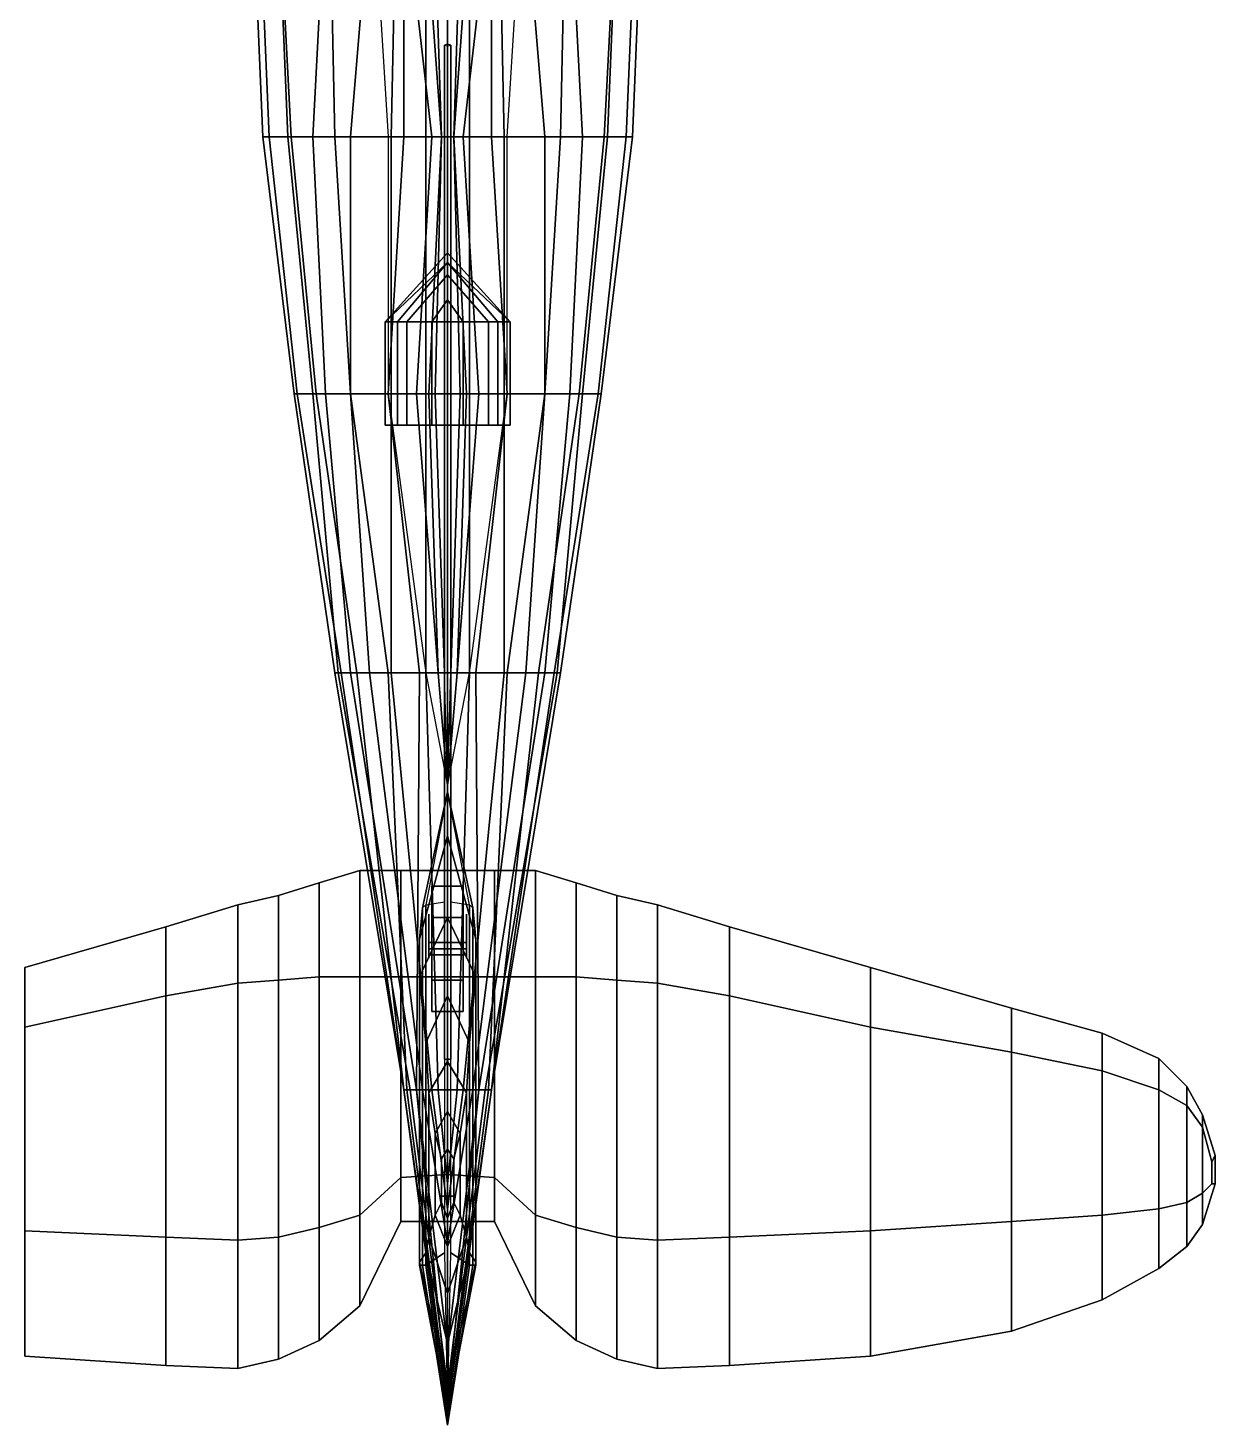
# Model space of a CAD drawing. Header units: millimetres. Extents: x -6.2 to 6.2, y -5.5 to 5.5.
# Drawn here: x -1.34 to 2.45, y -5.51 to -1.052 of the extents above; entities that cross this region are included whole.
import ezdxf

# ---------------------------------------------------------------- set-up
doc = ezdxf.new("R2010")
doc.units = ezdxf.units.MM
for name, color, linetype in [('shassis', 3, 'Continuous'), ('wheels', 2, 'Continuous'), ('wing1', 5, 'Continuous'), ('wing2', 6, 'Continuous')]:
    doc.layers.add(name, color=color, linetype=linetype)

msp = doc.modelspace()

# ---------------------------------------------------------------- linework, layer by layer
for points in [[(-0.63, -0.44, 2.3), (-0.63, -0.44, 2.2), (-0.59, -1.4, 2.22), (-0.59, -1.4, 2.3)], [(-0.63, -0.44, 2.2), (-0.55, -0.44, 1.88), (-0.51, -1.4, 1.9), (-0.59, -1.4, 2.22)], [(-0.61, -0.44, 2.47), (-0.63, -0.44, 2.3), (-0.59, -1.4, 2.3), (-0.57, -1.4, 2.43)], [(-0.55, -0.44, 2.63), (-0.61, -0.44, 2.47), (-0.57, -1.4, 2.43), (-0.5, -1.4, 2.61)], [(-0.38, -0.44, 2.82), (-0.55, -0.44, 2.63), (-0.5, -1.4, 2.61), (-0.36, -1.4, 2.76)], [(-0.55, -0.44, 1.88), (-0.38, -0.44, 1.54), (-0.43, -1.4, 1.74), (-0.51, -1.4, 1.9)], [(-0.38, -0.44, 1.54), (-0.23, -0.44, 1.38), (-0.31, -1.4, 1.58), (-0.43, -1.4, 1.74)], [(-0.14, -0.44, 2.96), (-0.38, -0.44, 2.82), (-0.36, -1.4, 2.76), (-0.14, -1.4, 2.9)], [(-0.23, -0.44, 1.38), (-0.16, -0.44, 1.34), (-0.18, -1.4, 1.47), (-0.31, -1.4, 1.58)], [(-0.16, -0.44, 3), (-0.25, -0.44, 2.89), (-0.19, -1.4, 2.81), (-0.05, -1.4, 3.02)], [(-0.16, -0.44, 1.34), (-0.07, -0.44, 1.31), (-0.07, -1.4, 1.43), (-0.18, -1.4, 1.47)], [(-0.09, -0.44, 3.12), (-0.16, -0.44, 3), (-0.05, -1.4, 3.02), (-0.02, -1.4, 3.09)], [(-0.14, -1.4, 2.9), (0, -1.4, 2.92), (0, -0.44, 2.99), (-0.14, -0.44, 2.96)], [(-0.05, -0.44, 3.21), (-0.09, -0.44, 3.12), (-0.02, -1.4, 3.09), (-0.02, -1.4, 3.1)], [(-0.07, -0.44, 1.31), (0, -0.44, 1.3), (0, -1.4, 1.42), (-0.07, -1.4, 1.43)], [(0, -0.44, 3.24), (-0.05, -0.44, 3.21), (-0.02, -1.4, 3.1), (0, -1.4, 3.12)], [(0.14, -0.44, 2.96), (0, -0.44, 2.99), (0, -1.4, 2.92), (0.14, -1.4, 2.9)], [(0, -1.4, 3.12), (0.02, -1.4, 3.1), (0.05, -0.44, 3.21), (0, -0.44, 3.24)], [(0.07, -1.4, 1.43), (0, -1.4, 1.42), (0, -0.44, 1.3), (0.07, -0.44, 1.31)], [(0.02, -1.4, 3.1), (0.02, -1.4, 3.09), (0.09, -0.44, 3.12), (0.05, -0.44, 3.21)], [(0.02, -1.4, 3.09), (0.05, -1.4, 3.02), (0.16, -0.44, 3), (0.09, -0.44, 3.12)], [(0.05, -1.4, 3.02), (0.19, -1.4, 2.81), (0.25, -0.44, 2.89), (0.16, -0.44, 3)], [(0.18, -1.4, 1.47), (0.07, -1.4, 1.43), (0.07, -0.44, 1.31), (0.16, -0.44, 1.34)], [(0.14, -1.4, 2.9), (0.36, -1.4, 2.76), (0.38, -0.44, 2.82), (0.14, -0.44, 2.96)], [(0.31, -1.4, 1.58), (0.18, -1.4, 1.47), (0.16, -0.44, 1.34), (0.23, -0.44, 1.38)], [(0.43, -1.4, 1.74), (0.31, -1.4, 1.58), (0.23, -0.44, 1.38), (0.38, -0.44, 1.54)], [(0.36, -1.4, 2.76), (0.5, -1.4, 2.61), (0.55, -0.44, 2.63), (0.38, -0.44, 2.82)], [(0.51, -1.4, 1.9), (0.43, -1.4, 1.74), (0.38, -0.44, 1.54), (0.55, -0.44, 1.88)], [(0.5, -1.4, 2.61), (0.57, -1.4, 2.43), (0.61, -0.44, 2.47), (0.55, -0.44, 2.63)], [(0.59, -1.4, 2.22), (0.51, -1.4, 1.9), (0.55, -0.44, 1.88), (0.63, -0.44, 2.2)], [(0.57, -1.4, 2.43), (0.59, -1.4, 2.3), (0.63, -0.44, 2.3), (0.61, -0.44, 2.47)], [(0.59, -1.4, 2.3), (0.59, -1.4, 2.22), (0.63, -0.44, 2.2), (0.63, -0.44, 2.3)], [(0, -1.1041, 3.133), (-0.01, -1.1067, 3.1233), (-0.01, -4.3426, 3.9903), (0, -4.34, 4)], [(-0.01, -1.1067, 3.1233), (0, -1.1093, 3.1136), (0, -4.3452, 3.9807), (-0.01, -4.3426, 3.9903)], [(0.01, -1.1067, 3.1233), (0, -1.1041, 3.133), (0, -4.34, 4), (0.01, -4.3426, 3.9903)], [(0, -1.1093, 3.1136), (0.01, -1.1067, 3.1233), (0.01, -4.3426, 3.9903), (0, -4.3452, 3.9807)], [(-0.59, -1.4, 2.22), (-0.51, -1.4, 1.9), (-0.43, -2.22, 1.96), (-0.49, -2.22, 2.21)], [(-0.59, -1.4, 2.3), (-0.59, -1.4, 2.22), (-0.49, -2.22, 2.21), (-0.49, -2.22, 2.3)], [(-0.57, -1.4, 2.43), (-0.59, -1.4, 2.3), (-0.49, -2.22, 2.3), (-0.48, -2.22, 2.45)], [(-0.5, -1.4, 2.61), (-0.57, -1.4, 2.43), (-0.48, -2.22, 2.45), (-0.42, -2.22, 2.6)], [(-0.51, -1.4, 1.9), (-0.43, -1.4, 1.74), (-0.39, -2.22, 1.85), (-0.43, -2.22, 1.96)], [(-0.36, -1.4, 2.76), (-0.5, -1.4, 2.61), (-0.42, -2.22, 2.6), (-0.31, -2.22, 2.71)], [(-0.43, -1.4, 1.74), (-0.31, -1.4, 1.58), (-0.31, -2.22, 1.72), (-0.39, -2.22, 1.85)], [(-0.14, -1.4, 2.9), (-0.36, -1.4, 2.76), (-0.31, -2.22, 2.71), (-0.19, -2.22, 2.78)], [(-0.31, -1.4, 1.58), (-0.18, -1.4, 1.47), (-0.18, -2.22, 1.62), (-0.31, -2.22, 1.72)], [(-0.19, -2.22, 2.78), (0, -2.22, 2.81), (0, -1.4, 2.92), (-0.14, -1.4, 2.9)], [(-0.05, -1.4, 3.02), (-0.19, -1.4, 2.81), (-0.19, -2.22, 2.75), (-0.1, -2.22, 2.82)], [(-0.18, -1.4, 1.47), (-0.07, -1.4, 1.43), (-0.07, -2.22, 1.59), (-0.18, -2.22, 1.62)], [(-0.02, -1.4, 3.09), (-0.05, -1.4, 3.02), (-0.1, -2.22, 2.82), (-0.06, -2.22, 2.86)], [(-0.07, -1.4, 1.43), (0, -1.4, 1.42), (0, -2.22, 1.58), (-0.07, -2.22, 1.59)], [(-0.02, -1.4, 3.1), (-0.02, -1.4, 3.09), (-0.06, -2.22, 2.86), (-0.04, -2.22, 2.95)], [(0, -1.4, 3.12), (-0.02, -1.4, 3.1), (-0.04, -2.22, 2.95), (0, -2.22, 2.97)], [(0.14, -1.4, 2.9), (0, -1.4, 2.92), (0, -2.22, 2.81), (0.19, -2.22, 2.78)], [(0.07, -2.22, 1.59), (0, -2.22, 1.58), (0, -1.4, 1.42), (0.07, -1.4, 1.43)], [(0, -2.22, 2.97), (0.04, -2.22, 2.95), (0.02, -1.4, 3.1), (0, -1.4, 3.12)], [(0.06, -2.22, 2.86), (0.1, -2.22, 2.82), (0.05, -1.4, 3.02), (0.02, -1.4, 3.09)], [(0.04, -2.22, 2.95), (0.06, -2.22, 2.86), (0.02, -1.4, 3.09), (0.02, -1.4, 3.1)], [(0.1, -2.22, 2.82), (0.19, -2.22, 2.75), (0.19, -1.4, 2.81), (0.05, -1.4, 3.02)], [(0.18, -2.22, 1.62), (0.07, -2.22, 1.59), (0.07, -1.4, 1.43), (0.18, -1.4, 1.47)], [(0.19, -2.22, 2.78), (0.31, -2.22, 2.71), (0.36, -1.4, 2.76), (0.14, -1.4, 2.9)], [(0.31, -2.22, 1.72), (0.18, -2.22, 1.62), (0.18, -1.4, 1.47), (0.31, -1.4, 1.58)], [(0.31, -2.22, 2.71), (0.42, -2.22, 2.6), (0.5, -1.4, 2.61), (0.36, -1.4, 2.76)], [(0.39, -2.22, 1.85), (0.31, -2.22, 1.72), (0.31, -1.4, 1.58), (0.43, -1.4, 1.74)], [(0.43, -2.22, 1.96), (0.39, -2.22, 1.85), (0.43, -1.4, 1.74), (0.51, -1.4, 1.9)], [(0.42, -2.22, 2.6), (0.48, -2.22, 2.45), (0.57, -1.4, 2.43), (0.5, -1.4, 2.61)], [(0.49, -2.22, 2.21), (0.43, -2.22, 1.96), (0.51, -1.4, 1.9), (0.59, -1.4, 2.22)], [(0.48, -2.22, 2.45), (0.49, -2.22, 2.3), (0.59, -1.4, 2.3), (0.57, -1.4, 2.43)], [(0.49, -2.22, 2.3), (0.49, -2.22, 2.21), (0.59, -1.4, 2.22), (0.59, -1.4, 2.3)], [(0, -1.8, 1.64), (0, -1.77, 1.55), (-0.2, -1.99, 1.55), (-0.2, -1.99, 1.64)], [(0, -1.77, 1.55), (0, -1.8, 1.49), (-0.16, -1.99, 1.48), (-0.2, -1.99, 1.55)], [(0.2, -1.99, 1.64), (0.2, -1.99, 1.55), (0, -1.77, 1.55), (0, -1.8, 1.64)], [(0.2, -1.99, 1.55), (0.16, -1.99, 1.48), (0, -1.8, 1.49), (0, -1.77, 1.55)], [(0, -1.8, 1.49), (0, -1.84, 1.45), (-0.13, -1.99, 1.45), (-0.16, -1.99, 1.48)], [(0.16, -1.99, 1.48), (0.13, -1.99, 1.45), (0, -1.84, 1.45), (0, -1.8, 1.49)], [(0, -1.84, 1.45), (0, -1.92, 1.41), (-0.05, -1.99, 1.41), (-0.13, -1.99, 1.45)], [(0.13, -1.99, 1.45), (0.05, -1.99, 1.41), (0, -1.92, 1.41), (0, -1.84, 1.45)], [(0.05, -1.99, 1.41), (-0.05, -1.99, 1.41), (0, -1.92, 1.41)], [(-0.2, -1.99, 1.64), (-0.2, -1.99, 1.55), (-0.2, -2.22, 1.55), (-0.2, -2.22, 1.64)], [(-0.2, -1.99, 1.55), (-0.16, -1.99, 1.48), (-0.16, -2.22, 1.48), (-0.2, -2.22, 1.55)], [(-0.16, -1.99, 1.48), (-0.13, -1.99, 1.45), (-0.13, -2.22, 1.45), (-0.16, -2.22, 1.48)], [(-0.13, -1.99, 1.45), (-0.05, -1.99, 1.41), (-0.05, -2.22, 1.41), (-0.13, -2.22, 1.45)], [(0.05, -2.22, 1.41), (-0.05, -2.22, 1.41), (-0.05, -1.99, 1.41), (0.05, -1.99, 1.41)], [(0.13, -2.22, 1.45), (0.05, -2.22, 1.41), (0.05, -1.99, 1.41), (0.13, -1.99, 1.45)], [(0.16, -2.22, 1.48), (0.13, -2.22, 1.45), (0.13, -1.99, 1.45), (0.16, -1.99, 1.48)], [(0.2, -2.22, 1.55), (0.16, -2.22, 1.48), (0.16, -1.99, 1.48), (0.2, -1.99, 1.55)], [(0.2, -2.22, 1.64), (0.2, -2.22, 1.55), (0.2, -1.99, 1.55), (0.2, -1.99, 1.64)], [(-0.49, -2.22, 2.3), (-0.49, -2.22, 2.21), (-0.36, -3.11, 2.35), (-0.36, -3.11, 2.45)], [(-0.49, -2.22, 2.21), (-0.43, -2.22, 1.96), (-0.35, -3.11, 2.18), (-0.36, -3.11, 2.35)], [(-0.48, -2.22, 2.45), (-0.49, -2.22, 2.3), (-0.36, -3.11, 2.45), (-0.34, -3.11, 2.53)], [(-0.42, -2.22, 2.6), (-0.48, -2.22, 2.45), (-0.34, -3.11, 2.53), (-0.29, -3.11, 2.6)], [(-0.43, -2.22, 1.96), (-0.39, -2.22, 1.85), (-0.31, -3.11, 2.04), (-0.35, -3.11, 2.18)], [(-0.31, -2.22, 2.71), (-0.42, -2.22, 2.6), (-0.29, -3.11, 2.6), (-0.19, -3.11, 2.71)], [(-0.39, -2.22, 1.85), (-0.31, -2.22, 1.72), (-0.25, -3.11, 1.9), (-0.31, -3.11, 2.04)], [(-0.31, -2.22, 1.72), (-0.18, -2.22, 1.62), (-0.18, -3.11, 1.81), (-0.25, -3.11, 1.9)], [(-0.19, -2.22, 2.78), (-0.31, -2.22, 2.71), (-0.19, -3.11, 2.71), (-0.09, -3.11, 2.74)], [(-0.2, -2.22, 1.55), (-0.16, -2.22, 1.48), (-0.16, -2.32, 1.51), (-0.2, -2.32, 1.57)], [(-0.2, -2.22, 1.64), (-0.2, -2.22, 1.55), (-0.2, -2.32, 1.57), (-0.2, -2.32, 1.67)], [(-0.09, -3.11, 2.74), (0, -3.11, 2.75), (0, -2.22, 2.81), (-0.19, -2.22, 2.78)], [(-0.1, -2.22, 2.82), (-0.19, -2.22, 2.75), (-0.07, -3.11, 2.74), (-0.03, -3.11, 2.77)], [(-0.18, -2.22, 1.62), (-0.07, -2.22, 1.59), (-0.07, -3.11, 1.73), (-0.18, -3.11, 1.81)], [(-0.16, -2.22, 1.48), (-0.13, -2.22, 1.45), (-0.13, -2.32, 1.48), (-0.16, -2.32, 1.51)], [(-0.13, -2.22, 1.45), (-0.05, -2.22, 1.41), (-0.05, -2.32, 1.44), (-0.13, -2.32, 1.48)], [(-0.06, -2.22, 2.86), (-0.1, -2.22, 2.82), (-0.03, -3.11, 2.77), (-0.03, -3.11, 2.78)], [(-0.07, -2.22, 1.59), (0, -2.22, 1.58), (0, -3.11, 1.72), (-0.07, -3.11, 1.73)], [(-0.04, -2.22, 2.95), (-0.06, -2.22, 2.86), (-0.03, -3.11, 2.78), (-0.01, -3.11, 2.79)], [(-0.05, -2.22, 1.41), (0.05, -2.22, 1.41), (0.05, -2.32, 1.44), (-0.05, -2.32, 1.44)], [(0, -2.22, 2.97), (-0.04, -2.22, 2.95), (-0.01, -3.11, 2.79), (0, -3.11, 2.8)], [(0, -3.11, 2.8), (0.01, -3.11, 2.79), (0.04, -2.22, 2.95), (0, -2.22, 2.97)], [(0.07, -3.11, 1.73), (0, -3.11, 1.72), (0, -2.22, 1.58), (0.07, -2.22, 1.59)], [(0.19, -2.22, 2.78), (0, -2.22, 2.81), (0, -3.11, 2.75), (0.09, -3.11, 2.74)], [(0.01, -3.11, 2.79), (0.03, -3.11, 2.78), (0.06, -2.22, 2.86), (0.04, -2.22, 2.95)], [(0.03, -3.11, 2.78), (0.03, -3.11, 2.77), (0.1, -2.22, 2.82), (0.06, -2.22, 2.86)], [(0.03, -3.11, 2.77), (0.07, -3.11, 2.74), (0.19, -2.22, 2.75), (0.1, -2.22, 2.82)], [(0.13, -2.32, 1.48), (0.05, -2.32, 1.44), (0.05, -2.22, 1.41), (0.13, -2.22, 1.45)], [(0.18, -3.11, 1.81), (0.07, -3.11, 1.73), (0.07, -2.22, 1.59), (0.18, -2.22, 1.62)], [(0.09, -3.11, 2.74), (0.19, -3.11, 2.71), (0.31, -2.22, 2.71), (0.19, -2.22, 2.78)], [(0.16, -2.32, 1.51), (0.13, -2.32, 1.48), (0.13, -2.22, 1.45), (0.16, -2.22, 1.48)], [(0.2, -2.32, 1.57), (0.16, -2.32, 1.51), (0.16, -2.22, 1.48), (0.2, -2.22, 1.55)], [(0.25, -3.11, 1.9), (0.18, -3.11, 1.81), (0.18, -2.22, 1.62), (0.31, -2.22, 1.72)], [(0.19, -3.11, 2.71), (0.29, -3.11, 2.6), (0.42, -2.22, 2.6), (0.31, -2.22, 2.71)], [(0.2, -2.32, 1.67), (0.2, -2.32, 1.57), (0.2, -2.22, 1.55), (0.2, -2.22, 1.64)], [(0.31, -3.11, 2.04), (0.25, -3.11, 1.9), (0.31, -2.22, 1.72), (0.39, -2.22, 1.85)], [(0.29, -3.11, 2.6), (0.34, -3.11, 2.53), (0.48, -2.22, 2.45), (0.42, -2.22, 2.6)], [(0.35, -3.11, 2.18), (0.31, -3.11, 2.04), (0.39, -2.22, 1.85), (0.43, -2.22, 1.96)], [(0.34, -3.11, 2.53), (0.36, -3.11, 2.45), (0.49, -2.22, 2.3), (0.48, -2.22, 2.45)], [(0.36, -3.11, 2.35), (0.35, -3.11, 2.18), (0.43, -2.22, 1.96), (0.49, -2.22, 2.21)], [(0.36, -3.11, 2.45), (0.36, -3.11, 2.35), (0.49, -2.22, 2.21), (0.49, -2.22, 2.3)], [(-0.2, -2.32, 1.67), (-0.2, -2.32, 1.57), (0.2, -2.32, 1.57), (0.2, -2.32, 1.67)], [(-0.2, -2.32, 1.57), (-0.16, -2.32, 1.51), (0.16, -2.32, 1.51), (0.2, -2.32, 1.57)], [(-0.16, -2.32, 1.51), (-0.13, -2.32, 1.48), (0.13, -2.32, 1.48), (0.16, -2.32, 1.51)], [(-0.13, -2.32, 1.48), (-0.05, -2.32, 1.44), (0.05, -2.32, 1.44), (0.13, -2.32, 1.48)], [(-0.36, -3.11, 2.35), (-0.35, -3.11, 2.18), (-0.12, -4.44, 2.29), (-0.14, -4.44, 2.42)], [(-0.36, -3.11, 2.45), (-0.36, -3.11, 2.35), (-0.14, -4.44, 2.42), (-0.14, -4.44, 2.54)], [(-0.34, -3.11, 2.53), (-0.36, -3.11, 2.45), (-0.14, -4.44, 2.54), (-0.14, -4.44, 2.6)], [(-0.35, -3.11, 2.18), (-0.31, -3.11, 2.04), (-0.1, -4.44, 2.12), (-0.12, -4.44, 2.29)], [(-0.29, -3.11, 2.6), (-0.34, -3.11, 2.53), (-0.14, -4.44, 2.6), (-0.14, -4.44, 2.64)], [(-0.31, -3.11, 2.04), (-0.25, -3.11, 1.9), (-0.08, -4.44, 2.08), (-0.1, -4.44, 2.12)], [(-0.19, -3.11, 2.71), (-0.29, -3.11, 2.6), (-0.14, -4.44, 2.64), (-0.13, -4.44, 2.67)], [(-0.25, -3.11, 1.9), (-0.18, -3.11, 1.81), (-0.05, -4.44, 2.04), (-0.08, -4.44, 2.08)], [(-0.09, -3.11, 2.74), (-0.19, -3.11, 2.71), (-0.13, -4.44, 2.67), (-0.1, -4.44, 2.72)], [(-0.18, -3.11, 1.81), (-0.07, -3.11, 1.73), (-0.03, -4.44, 2.03), (-0.05, -4.44, 2.04)], [(-0.1, -4.44, 2.72), (0, -4.44, 2.74), (0, -3.11, 2.75), (-0.09, -3.11, 2.74)], [(-0.07, -3.11, 1.73), (0, -3.11, 1.72), (0, -4.44, 2.02), (-0.03, -4.44, 2.03)], [(-0.03, -3.11, 2.77), (-0.07, -3.11, 2.74), (0, -3.47, 2.74)], [(-0.03, -3.11, 2.78), (-0.03, -3.11, 2.77), (0, -3.47, 2.74)], [(-0.01, -3.11, 2.79), (-0.03, -3.11, 2.78), (0, -3.47, 2.74)], [(0, -3.47, 2.74), (0, -3.47, 2.74), (0.07, -3.11, 2.74), (0.03, -3.11, 2.77)], [(0, -3.47, 2.74), (0, -3.47, 2.74), (0.03, -3.11, 2.77), (0.03, -3.11, 2.78)], [(0, -3.47, 2.74), (0, -3.47, 2.74), (0.03, -3.11, 2.78), (0.01, -3.11, 2.79)], [(0, -3.47, 2.74), (0, -3.47, 2.74), (0.01, -3.11, 2.79), (0, -3.11, 2.8)], [(0.09, -3.11, 2.74), (0, -3.11, 2.75), (0, -4.44, 2.74), (0.1, -4.44, 2.72)], [(0.03, -4.44, 2.03), (0, -4.44, 2.02), (0, -3.11, 1.72), (0.07, -3.11, 1.73)], [(0.05, -4.44, 2.04), (0.03, -4.44, 2.03), (0.07, -3.11, 1.73), (0.18, -3.11, 1.81)], [(0.08, -4.44, 2.08), (0.05, -4.44, 2.04), (0.18, -3.11, 1.81), (0.25, -3.11, 1.9)], [(0.1, -4.44, 2.12), (0.08, -4.44, 2.08), (0.25, -3.11, 1.9), (0.31, -3.11, 2.04)], [(0.1, -4.44, 2.72), (0.13, -4.44, 2.67), (0.19, -3.11, 2.71), (0.09, -3.11, 2.74)], [(0.12, -4.44, 2.29), (0.1, -4.44, 2.12), (0.31, -3.11, 2.04), (0.35, -3.11, 2.18)], [(0.14, -4.44, 2.42), (0.12, -4.44, 2.29), (0.35, -3.11, 2.18), (0.36, -3.11, 2.35)], [(0.13, -4.44, 2.67), (0.14, -4.44, 2.64), (0.29, -3.11, 2.6), (0.19, -3.11, 2.71)], [(0.14, -4.44, 2.54), (0.14, -4.44, 2.42), (0.36, -3.11, 2.35), (0.36, -3.11, 2.45)], [(0.14, -4.44, 2.6), (0.14, -4.44, 2.54), (0.36, -3.11, 2.45), (0.34, -3.11, 2.53)], [(0.14, -4.44, 2.64), (0.14, -4.44, 2.6), (0.34, -3.11, 2.53), (0.29, -3.11, 2.6)], [(0, -3.63, 2.92), (0, -3.49, 2.71), (-0.08, -3.86, 2.71), (-0.09, -3.96, 2.92)], [(0, -3.49, 2.71), (0, -3.49, 2.63), (-0.07, -3.85, 2.63), (-0.08, -3.86, 2.71)], [(0.08, -3.86, 2.71), (0.07, -3.85, 2.63), (0, -3.49, 2.63), (0, -3.49, 2.71)], [(0.09, -3.96, 2.92), (0.08, -3.86, 2.71), (0, -3.49, 2.71), (0, -3.63, 2.92)], [(0, -3.89, 3.33), (0, -3.63, 2.92), (-0.09, -3.96, 2.92), (-0.09, -4.08, 3.33)], [(0.09, -4.08, 3.33), (0.09, -3.96, 2.92), (0, -3.63, 2.92), (0, -3.89, 3.33)], [(-0.08, -3.86, 2.71), (-0.08, -5, 2.71), (-0.09, -5, 2.92), (-0.09, -3.96, 2.92)], [(-0.07, -3.85, 2.63), (-0.07, -5, 2.63), (-0.08, -5, 2.71), (-0.08, -3.86, 2.71)], [(-0.01, -3.84, 2.44), (-0.01, -4.96, 2.44), (-0.07, -5, 2.63), (-0.07, -3.85, 2.63)], [(0.07, -5, 2.63), (0.01, -4.96, 2.44), (0.01, -3.84, 2.44), (0.07, -3.85, 2.63)], [(0.08, -5, 2.71), (0.07, -5, 2.63), (0.07, -3.85, 2.63), (0.08, -3.86, 2.71)], [(0.09, -5, 2.92), (0.08, -5, 2.71), (0.08, -3.86, 2.71), (0.09, -3.96, 2.92)], [(0, -4.14, 3.74), (0, -3.89, 3.33), (-0.09, -4.08, 3.33), (-0.07, -4.29, 3.74)], [(0.07, -4.29, 3.74), (0.09, -4.08, 3.33), (0, -3.89, 3.33), (0, -4.14, 3.74)], [(-0.09, -3.96, 2.92), (-0.09, -5, 2.92), (-0.09, -4.99, 3.33), (-0.09, -4.08, 3.33)], [(0.09, -4.99, 3.33), (0.09, -5, 2.92), (0.09, -3.96, 2.92), (0.09, -4.08, 3.33)], [(-0.09, -4.08, 3.33), (-0.09, -4.99, 3.33), (-0.07, -4.96, 3.74), (-0.07, -4.29, 3.74)], [(0.07, -4.96, 3.74), (0.09, -4.99, 3.33), (0.09, -4.08, 3.33), (0.07, -4.29, 3.74)], [(0, -4.35, 4.07), (0, -4.14, 3.74), (-0.07, -4.29, 3.74), (-0.06, -4.45, 4.07)], [(0.06, -4.45, 4.07), (0.07, -4.29, 3.74), (0, -4.14, 3.74), (0, -4.35, 4.07)], [(-0.07, -4.29, 3.74), (-0.07, -4.96, 3.74), (-0.06, -4.91, 4.07), (-0.06, -4.45, 4.07)], [(0.06, -4.91, 4.07), (0.07, -4.96, 3.74), (0.07, -4.29, 3.74), (0.06, -4.45, 4.07)], [(0, -4.51, 4.24), (0, -4.35, 4.07), (-0.06, -4.45, 4.07), (-0.04, -4.58, 4.24)], [(0.04, -4.58, 4.24), (0.06, -4.45, 4.07), (0, -4.35, 4.07), (0, -4.51, 4.24)], [(-0.13, -4.44, 2.67), (-0.14, -4.44, 2.64), (0, -5.44, 2.64), (0, -5.44, 2.67)], [(-0.14, -4.44, 2.6), (-0.14, -4.44, 2.54), (0, -5.44, 2.54), (0, -5.44, 2.6)], [(-0.14, -4.44, 2.54), (-0.14, -4.44, 2.42), (0, -5.47, 2.42), (0, -5.44, 2.54)], [(-0.14, -4.44, 2.42), (-0.12, -4.44, 2.29), (0, -5.39, 2.29), (0, -5.47, 2.42)], [(-0.14, -4.44, 2.64), (-0.14, -4.44, 2.6), (0, -5.44, 2.6), (0, -5.44, 2.64)], [(-0.1, -4.44, 2.72), (-0.13, -4.44, 2.67), (0, -5.44, 2.67), (0, -5.44, 2.72)], [(-0.12, -4.44, 2.29), (-0.1, -4.44, 2.12), (0, -5.26, 2.21), (0, -5.39, 2.29)], [(-0.1, -4.44, 2.12), (-0.08, -4.44, 2.08), (0, -4.93, 2.11), (0, -5.26, 2.21)], [(0, -5.44, 2.72), (0, -5.44, 2.74), (0, -4.44, 2.74), (-0.1, -4.44, 2.72)], [(-0.08, -4.44, 2.08), (-0.05, -4.44, 2.04), (0, -4.82, 2.09), (0, -4.93, 2.11)], [(-0.06, -4.45, 4.07), (-0.06, -4.91, 4.07), (-0.04, -4.84, 4.24), (-0.04, -4.58, 4.24)], [(-0.05, -4.44, 2.04), (-0.03, -4.44, 2.03), (0, -4.74, 2.07), (0, -4.82, 2.09)], [(-0.03, -4.44, 2.03), (0, -4.44, 2.02), (0, -4.6, 2.04), (0, -4.74, 2.07)], [(0.1, -4.44, 2.72), (0, -4.44, 2.74), (0, -5.44, 2.74), (0, -5.44, 2.72)], [(0, -5.44, 2.72), (0, -5.44, 2.67), (0.13, -4.44, 2.67), (0.1, -4.44, 2.72)], [(0, -5.44, 2.67), (0, -5.44, 2.64), (0.14, -4.44, 2.64), (0.13, -4.44, 2.67)], [(0, -5.44, 2.64), (0, -5.44, 2.6), (0.14, -4.44, 2.6), (0.14, -4.44, 2.64)], [(0, -5.44, 2.6), (0, -5.44, 2.54), (0.14, -4.44, 2.54), (0.14, -4.44, 2.6)], [(0, -5.44, 2.54), (0, -5.47, 2.42), (0.14, -4.44, 2.42), (0.14, -4.44, 2.54)], [(0, -5.47, 2.42), (0, -5.39, 2.29), (0.12, -4.44, 2.29), (0.14, -4.44, 2.42)], [(0, -5.39, 2.29), (0, -5.26, 2.21), (0.1, -4.44, 2.12), (0.12, -4.44, 2.29)], [(0, -5.26, 2.21), (0, -4.93, 2.11), (0.08, -4.44, 2.08), (0.1, -4.44, 2.12)], [(0, -4.93, 2.11), (0, -4.82, 2.09), (0.05, -4.44, 2.04), (0.08, -4.44, 2.08)], [(0, -4.74, 2.07), (0, -4.6, 2.04), (0, -4.44, 2.02), (0.03, -4.44, 2.03)], [(0, -4.82, 2.09), (0, -4.74, 2.07), (0.03, -4.44, 2.03), (0.05, -4.44, 2.04)], [(0.04, -4.84, 4.24), (0.06, -4.91, 4.07), (0.06, -4.45, 4.07), (0.04, -4.58, 4.24)], [(0, -4.63, 4.31), (0, -4.51, 4.24), (-0.04, -4.58, 4.24), (-0.02, -4.66, 4.31)], [(0.02, -4.66, 4.31), (0.04, -4.58, 4.24), (0, -4.51, 4.24), (0, -4.63, 4.31)], [(-0.04, -4.58, 4.24), (-0.04, -4.84, 4.24), (-0.02, -4.8, 4.31), (-0.02, -4.66, 4.31)], [(0.02, -4.8, 4.31), (0.04, -4.84, 4.24), (0.04, -4.58, 4.24), (0.02, -4.66, 4.31)], [(0, -4.69, 4.33), (0, -4.63, 4.31), (-0.02, -4.66, 4.31), (-0.02, -4.71, 4.32)], [(0.02, -4.71, 4.32), (0.02, -4.66, 4.31), (0, -4.63, 4.31), (0, -4.69, 4.33)], [(-0.02, -4.66, 4.31), (-0.02, -4.8, 4.31), (-0.02, -4.78, 4.32), (-0.02, -4.71, 4.32)], [(0.02, -4.78, 4.32), (0.02, -4.8, 4.31), (0.02, -4.66, 4.31), (0.02, -4.71, 4.32)], [(-0.02, -4.71, 4.32), (-0.02, -4.78, 4.32), (0, -4.78, 4.33), (0, -4.69, 4.33)], [(0, -4.69, 4.33), (0, -4.78, 4.33), (0.02, -4.78, 4.32), (0.02, -4.71, 4.32)], [(-0.02, -4.8, 4.31), (-0.04, -4.84, 4.24), (0, -4.94, 4.24), (0, -4.85, 4.31)], [(-0.02, -4.78, 4.32), (-0.02, -4.8, 4.31), (0, -4.85, 4.31), (0, -4.78, 4.33)], [(0, -4.78, 4.33), (0, -4.85, 4.31), (0.02, -4.8, 4.31), (0.02, -4.78, 4.32)], [(0, -4.85, 4.31), (0, -4.94, 4.24), (0.04, -4.84, 4.24), (0.02, -4.8, 4.31)], [(-0.04, -4.84, 4.24), (-0.06, -4.91, 4.07), (0, -5.09, 4.07), (0, -4.94, 4.24)], [(0, -4.94, 4.24), (0, -5.09, 4.07), (0.06, -4.91, 4.07), (0.04, -4.84, 4.24)], [(-0.06, -4.91, 4.07), (-0.07, -4.96, 3.74), (0, -5.25, 3.74), (0, -5.09, 4.07)], [(0, -5.09, 4.07), (0, -5.25, 3.74), (0.07, -4.96, 3.74), (0.06, -4.91, 4.07)], [(-0.07, -4.96, 3.74), (-0.09, -4.99, 3.33), (0, -5.39, 3.33), (0, -5.25, 3.74)], [(-0.09, -4.99, 3.33), (-0.09, -5, 2.92), (0, -5.47, 2.92), (0, -5.39, 3.33)], [(-0.07, -5, 2.63), (-0.01, -4.96, 2.44), (0, -5.47, 2.44), (0, -5.51, 2.63)], [(0, -5.51, 2.63), (0, -5.47, 2.44), (0.01, -4.96, 2.44), (0.07, -5, 2.63)], [(0, -5.25, 3.74), (0, -5.39, 3.33), (0.09, -4.99, 3.33), (0.07, -4.96, 3.74)], [(0, -5.39, 3.33), (0, -5.47, 2.92), (0.09, -5, 2.92), (0.09, -4.99, 3.33)], [(-0.09, -5, 2.92), (-0.08, -5, 2.71), (0, -5.51, 2.71), (0, -5.47, 2.92)], [(-0.08, -5, 2.71), (-0.07, -5, 2.63), (0, -5.51, 2.63), (0, -5.51, 2.71)], [(0, -5.51, 2.71), (0, -5.51, 2.63), (0.07, -5, 2.63), (0.08, -5, 2.71)], [(0, -5.47, 2.92), (0, -5.51, 2.71), (0.08, -5, 2.71), (0.09, -5, 2.92)]]:
    msp.add_3dface(points)
at = {"layer": 'shassis'}
for points in [[(-0.06, -3.88, 1.93), (-0.06, -3.92, 1.96), (-0.06, -4.02, 1.78), (-0.06, -3.97, 1.78)], [(0.06, -3.88, 1.93), (0.06, -3.92, 1.96), (0.06, -4.02, 1.78), (0.06, -3.97, 1.78)], [(-0.06, -3.97, 1.78), (-0.06, -4.02, 1.78), (-0.06, -4.02, 1.69), (-0.06, -3.96, 1.69)], [(0.06, -3.97, 1.78), (0.06, -4.02, 1.78), (0.06, -4.02, 1.69), (0.06, -3.96, 1.69)], [(-0.06, -3.97, 1.71), (-0.06, -3.99, 1.73), (0.06, -3.99, 1.73), (0.06, -3.97, 1.71)], [(-0.06, -3.99, 1.69), (-0.06, -3.97, 1.71), (0.06, -3.97, 1.71), (0.06, -3.99, 1.69)], [(-0.06, -3.99, 1.73), (-0.06, -4.01, 1.71), (0.06, -4.01, 1.71), (0.06, -3.99, 1.73)], [(-0.06, -4.01, 1.71), (-0.06, -3.99, 1.69), (0.06, -3.99, 1.69), (0.06, -4.01, 1.71)]]:
    msp.add_3dface(points, dxfattribs=at)
at = {"layer": 'wheels'}
for points in [[(-0.05, -3.79, 1.71), (-0.05, -3.89, 1.8832), (0.05, -3.89, 1.8832), (0.05, -3.79, 1.71)], [(-0.05, -3.89, 1.5368), (-0.05, -3.79, 1.71), (0.05, -3.79, 1.71), (0.05, -3.89, 1.5368)], [(-0.05, -3.79, 1.71), (-0.05, -4.19, 1.71), (-0.05, -4.09, 1.8832), (-0.05, -3.89, 1.8832)], [(-0.05, -3.89, 1.5368), (-0.05, -4.09, 1.5368), (-0.05, -4.19, 1.71), (-0.05, -3.79, 1.71)], [(0.05, -3.89, 1.8832), (0.05, -4.09, 1.8832), (0.05, -4.19, 1.71), (0.05, -3.79, 1.71)], [(0.05, -3.79, 1.71), (0.05, -4.19, 1.71), (0.05, -4.09, 1.5368), (0.05, -3.89, 1.5368)], [(-0.05, -3.89, 1.8832), (-0.05, -4.09, 1.8832), (0.05, -4.09, 1.8832), (0.05, -3.89, 1.8832)], [(-0.05, -4.09, 1.5368), (-0.05, -3.89, 1.5368), (0.05, -3.89, 1.5368), (0.05, -4.09, 1.5368)], [(-0.05, -4.09, 1.8832), (-0.05, -4.19, 1.71), (0.05, -4.19, 1.71), (0.05, -4.09, 1.8832)], [(-0.05, -4.19, 1.71), (-0.05, -4.09, 1.5368), (0.05, -4.09, 1.5368), (0.05, -4.19, 1.71)]]:
    msp.add_3dface(points, dxfattribs=at)
at = {"layer": 'wing1'}
for points in [[(-0.41, -4.08, 2.62), (-0.28, -4.08, 2.62), (-0.28, -3.74, 2.56), (-0.41, -3.78, 2.56)], [(-0.41, -3.78, 2.56), (-0.28, -3.74, 2.56), (-0.28, -4.08, 2.46), (-0.41, -4.08, 2.46)], [(-0.28, -4.08, 2.62), (-0.15, -4.08, 2.62), (-0.15, -3.74, 2.56), (-0.28, -3.74, 2.56)], [(-0.28, -3.74, 2.56), (-0.15, -3.74, 2.56), (-0.15, -4.08, 2.46), (-0.28, -4.08, 2.46)], [(-0.15, -4.08, 2.62), (0, -4.08, 2.62), (0, -3.74, 2.56), (-0.15, -3.74, 2.56)], [(-0.15, -3.74, 2.56), (0, -3.74, 2.56), (0, -4.08, 2.45), (-0.15, -4.08, 2.46)], [(-0.54, -4.09, 2.62), (-0.41, -4.08, 2.62), (-0.41, -3.78, 2.56), (-0.54, -3.82, 2.56)], [(-0.54, -3.82, 2.56), (-0.41, -3.78, 2.56), (-0.41, -4.08, 2.46), (-0.54, -4.09, 2.46)], [(-0.67, -4.1, 2.62), (-0.54, -4.09, 2.62), (-0.54, -3.82, 2.56), (-0.67, -3.85, 2.56)], [(-0.67, -3.85, 2.56), (-0.54, -3.82, 2.56), (-0.54, -4.09, 2.46), (-0.67, -4.1, 2.46)], [(-0.9, -4.14, 2.62), (-0.67, -4.1, 2.62), (-0.67, -3.85, 2.56), (-0.9, -3.92, 2.56)], [(-0.9, -3.92, 2.56), (-0.67, -3.85, 2.56), (-0.67, -4.1, 2.46), (-0.9, -4.14, 2.47)], [(-1.35, -4.24, 2.62), (-0.9, -4.14, 2.62), (-0.9, -3.92, 2.56), (-1.35, -4.05, 2.56)], [(-1.35, -4.05, 2.56), (-0.9, -3.92, 2.56), (-0.9, -4.14, 2.47), (-1.35, -4.24, 2.48)], [(-0.9, -4.91, 2.62), (-0.67, -4.92, 2.62), (-0.67, -4.1, 2.62), (-0.9, -4.14, 2.62)], [(-0.67, -4.1, 2.46), (-0.67, -4.92, 2.46), (-0.9, -4.91, 2.47), (-0.9, -4.14, 2.47)], [(-0.67, -4.92, 2.62), (-0.54, -4.91, 2.62), (-0.54, -4.09, 2.62), (-0.67, -4.1, 2.62)], [(-0.54, -4.09, 2.46), (-0.54, -4.91, 2.46), (-0.67, -4.92, 2.46), (-0.67, -4.1, 2.46)], [(-0.54, -4.91, 2.62), (-0.41, -4.88, 2.62), (-0.41, -4.08, 2.62), (-0.54, -4.09, 2.62)], [(-0.41, -4.08, 2.46), (-0.41, -4.88, 2.46), (-0.54, -4.91, 2.46), (-0.54, -4.09, 2.46)], [(-0.41, -4.88, 2.62), (-0.28, -4.84, 2.62), (-0.28, -4.08, 2.62), (-0.41, -4.08, 2.62)], [(-0.28, -4.08, 2.46), (-0.28, -4.84, 2.46), (-0.41, -4.88, 2.46), (-0.41, -4.08, 2.46)], [(-0.28, -4.84, 2.62), (-0.15, -4.72, 2.62), (-0.15, -4.08, 2.62), (-0.28, -4.08, 2.62)], [(-0.15, -4.08, 2.46), (-0.15, -4.72, 2.46), (-0.28, -4.84, 2.46), (-0.28, -4.08, 2.46)], [(-0.15, -4.72, 2.62), (0, -4.71, 2.62), (0, -4.08, 2.62), (-0.15, -4.08, 2.62)], [(0, -4.08, 2.45), (0, -4.71, 2.45), (-0.15, -4.72, 2.46), (-0.15, -4.08, 2.46)], [(-1.35, -4.89, 2.62), (-0.9, -4.91, 2.62), (-0.9, -4.14, 2.62), (-1.35, -4.24, 2.62)], [(-0.9, -4.14, 2.47), (-0.9, -4.91, 2.47), (-1.35, -4.89, 2.48), (-1.35, -4.24, 2.48)], [(-0.28, -5.13, 2.56), (-0.15, -4.86, 2.56), (-0.15, -4.72, 2.62), (-0.28, -4.84, 2.62)], [(-0.28, -4.84, 2.46), (-0.15, -4.72, 2.46), (-0.15, -4.86, 2.56), (-0.28, -5.13, 2.56)], [(-0.15, -4.86, 2.56), (0, -4.86, 2.56), (0, -4.71, 2.62), (-0.15, -4.72, 2.62)], [(-0.15, -4.72, 2.46), (0, -4.71, 2.45), (0, -4.86, 2.56), (-0.15, -4.86, 2.56)], [(-0.41, -5.24, 2.56), (-0.28, -5.13, 2.56), (-0.28, -4.84, 2.62), (-0.41, -4.88, 2.62)], [(-0.41, -4.88, 2.46), (-0.28, -4.84, 2.46), (-0.28, -5.13, 2.56), (-0.41, -5.24, 2.56)], [(-1.35, -5.29, 2.56), (-0.9, -5.32, 2.56), (-0.9, -4.91, 2.62), (-1.35, -4.89, 2.62)], [(-1.35, -4.89, 2.48), (-0.9, -4.91, 2.47), (-0.9, -5.32, 2.56), (-1.35, -5.29, 2.56)], [(-0.54, -5.3, 2.56), (-0.41, -5.24, 2.56), (-0.41, -4.88, 2.62), (-0.54, -4.91, 2.62)], [(-0.54, -4.91, 2.46), (-0.41, -4.88, 2.46), (-0.41, -5.24, 2.56), (-0.54, -5.3, 2.56)], [(-0.9, -5.32, 2.56), (-0.67, -5.33, 2.56), (-0.67, -4.92, 2.62), (-0.9, -4.91, 2.62)], [(-0.9, -4.91, 2.47), (-0.67, -4.92, 2.46), (-0.67, -5.33, 2.56), (-0.9, -5.32, 2.56)], [(-0.67, -5.33, 2.56), (-0.54, -5.3, 2.56), (-0.54, -4.91, 2.62), (-0.67, -4.92, 2.62)], [(-0.67, -4.92, 2.46), (-0.54, -4.91, 2.46), (-0.54, -5.3, 2.56), (-0.67, -5.33, 2.56)]]:
    msp.add_3dface(points, dxfattribs=at)
at = {"layer": 'wing2'}
for points in [[(0.15, -3.74, 2.56), (0, -3.74, 2.56), (0, -4.08, 2.45), (0.15, -4.08, 2.46)], [(0.15, -4.08, 2.62), (0, -4.08, 2.62), (0, -3.74, 2.56), (0.15, -3.74, 2.56)], [(0.28, -3.74, 2.56), (0.15, -3.74, 2.56), (0.15, -4.08, 2.46), (0.28, -4.08, 2.46)], [(0.28, -4.08, 2.62), (0.15, -4.08, 2.62), (0.15, -3.74, 2.56), (0.28, -3.74, 2.56)], [(0.41, -3.78, 2.56), (0.28, -3.74, 2.56), (0.28, -4.08, 2.46), (0.41, -4.08, 2.46)], [(0.41, -4.08, 2.62), (0.28, -4.08, 2.62), (0.28, -3.74, 2.56), (0.41, -3.78, 2.56)], [(0.54, -3.82, 2.56), (0.41, -3.78, 2.56), (0.41, -4.08, 2.46), (0.54, -4.09, 2.46)], [(0.54, -4.09, 2.62), (0.41, -4.08, 2.62), (0.41, -3.78, 2.56), (0.54, -3.82, 2.56)], [(0.67, -3.85, 2.56), (0.54, -3.82, 2.56), (0.54, -4.09, 2.46), (0.67, -4.1, 2.46)], [(0.67, -4.1, 2.62), (0.54, -4.09, 2.62), (0.54, -3.82, 2.56), (0.67, -3.85, 2.56)], [(0.9, -3.92, 2.56), (0.67, -3.85, 2.56), (0.67, -4.1, 2.46), (0.9, -4.14, 2.47)], [(0.9, -4.14, 2.62), (0.67, -4.1, 2.62), (0.67, -3.85, 2.56), (0.9, -3.92, 2.56)], [(1.35, -4.05, 2.56), (0.9, -3.92, 2.56), (0.9, -4.14, 2.47), (1.35, -4.24, 2.48)], [(1.35, -4.24, 2.62), (0.9, -4.14, 2.62), (0.9, -3.92, 2.56), (1.35, -4.05, 2.56)], [(1.8, -4.32, 2.61), (1.35, -4.24, 2.62), (1.35, -4.05, 2.56), (1.8, -4.18, 2.56)], [(1.8, -4.18, 2.56), (1.35, -4.05, 2.56), (1.35, -4.24, 2.48), (1.8, -4.32, 2.49)], [(0, -4.08, 2.45), (0, -4.71, 2.45), (0.15, -4.72, 2.46), (0.15, -4.08, 2.46)], [(0.15, -4.72, 2.62), (0, -4.71, 2.62), (0, -4.08, 2.62), (0.15, -4.08, 2.62)], [(0.15, -4.08, 2.46), (0.15, -4.72, 2.46), (0.28, -4.84, 2.46), (0.28, -4.08, 2.46)], [(0.28, -4.84, 2.62), (0.15, -4.72, 2.62), (0.15, -4.08, 2.62), (0.28, -4.08, 2.62)], [(0.28, -4.08, 2.46), (0.28, -4.84, 2.46), (0.41, -4.88, 2.46), (0.41, -4.08, 2.46)], [(0.41, -4.88, 2.62), (0.28, -4.84, 2.62), (0.28, -4.08, 2.62), (0.41, -4.08, 2.62)], [(0.41, -4.08, 2.46), (0.41, -4.88, 2.46), (0.54, -4.91, 2.46), (0.54, -4.09, 2.46)], [(0.54, -4.91, 2.62), (0.41, -4.88, 2.62), (0.41, -4.08, 2.62), (0.54, -4.09, 2.62)], [(0.54, -4.09, 2.46), (0.54, -4.91, 2.46), (0.67, -4.92, 2.46), (0.67, -4.1, 2.46)], [(0.67, -4.92, 2.62), (0.54, -4.91, 2.62), (0.54, -4.09, 2.62), (0.67, -4.1, 2.62)], [(0.67, -4.1, 2.46), (0.67, -4.92, 2.46), (0.9, -4.91, 2.47), (0.9, -4.14, 2.47)], [(0.9, -4.91, 2.62), (0.67, -4.92, 2.62), (0.67, -4.1, 2.62), (0.9, -4.14, 2.62)], [(0.9, -4.14, 2.47), (0.9, -4.91, 2.47), (1.35, -4.89, 2.48), (1.35, -4.24, 2.48)], [(1.35, -4.89, 2.62), (0.9, -4.91, 2.62), (0.9, -4.14, 2.62), (1.35, -4.24, 2.62)], [(2.09, -4.26, 2.56), (1.8, -4.18, 2.56), (1.8, -4.32, 2.49), (2.09, -4.38, 2.5)], [(2.09, -4.38, 2.6), (1.8, -4.32, 2.61), (1.8, -4.18, 2.56), (2.09, -4.26, 2.56)], [(1.8, -4.86, 2.61), (1.35, -4.89, 2.62), (1.35, -4.24, 2.62), (1.8, -4.32, 2.61)], [(1.35, -4.24, 2.48), (1.35, -4.89, 2.48), (1.8, -4.86, 2.49), (1.8, -4.32, 2.49)], [(2.27, -4.34, 2.56), (2.09, -4.26, 2.56), (2.09, -4.38, 2.5), (2.27, -4.44, 2.51)], [(2.27, -4.44, 2.6), (2.09, -4.38, 2.6), (2.09, -4.26, 2.56), (2.27, -4.34, 2.56)], [(2.09, -4.84, 2.6), (1.8, -4.86, 2.61), (1.8, -4.32, 2.61), (2.09, -4.38, 2.6)], [(1.8, -4.32, 2.49), (1.8, -4.86, 2.49), (2.09, -4.84, 2.5), (2.09, -4.38, 2.5)], [(2.36, -4.43, 2.56), (2.27, -4.34, 2.56), (2.27, -4.44, 2.51), (2.36, -4.49, 2.52)], [(2.36, -4.49, 2.6), (2.27, -4.44, 2.6), (2.27, -4.34, 2.56), (2.36, -4.43, 2.56)], [(2.27, -4.82, 2.6), (2.09, -4.84, 2.6), (2.09, -4.38, 2.6), (2.27, -4.44, 2.6)], [(2.09, -4.38, 2.5), (2.09, -4.84, 2.5), (2.27, -4.82, 2.51), (2.27, -4.44, 2.51)], [(2.36, -4.8, 2.6), (2.27, -4.82, 2.6), (2.27, -4.44, 2.6), (2.36, -4.49, 2.6)], [(2.27, -4.44, 2.51), (2.27, -4.82, 2.51), (2.36, -4.8, 2.52), (2.36, -4.49, 2.52)], [(2.41, -4.52, 2.56), (2.36, -4.43, 2.56), (2.36, -4.49, 2.52), (2.41, -4.56, 2.53)], [(2.41, -4.56, 2.59), (2.36, -4.49, 2.6), (2.36, -4.43, 2.56), (2.41, -4.52, 2.56)], [(2.41, -4.77, 2.59), (2.36, -4.8, 2.6), (2.36, -4.49, 2.6), (2.41, -4.56, 2.59)], [(2.36, -4.49, 2.52), (2.36, -4.8, 2.52), (2.41, -4.77, 2.53), (2.41, -4.56, 2.53)], [(2.45, -4.65, 2.56), (2.41, -4.52, 2.56), (2.41, -4.56, 2.53), (2.44, -4.67, 2.54)], [(2.44, -4.67, 2.58), (2.41, -4.56, 2.59), (2.41, -4.52, 2.56), (2.45, -4.65, 2.56)], [(2.44, -4.74, 2.58), (2.41, -4.77, 2.59), (2.41, -4.56, 2.59), (2.44, -4.67, 2.58)], [(2.41, -4.56, 2.53), (2.41, -4.77, 2.53), (2.44, -4.74, 2.54), (2.44, -4.67, 2.54)], [(2.44, -4.67, 2.54), (2.44, -4.74, 2.54), (2.45, -4.74, 2.56), (2.45, -4.65, 2.56)], [(2.45, -4.65, 2.56), (2.45, -4.74, 2.56), (2.44, -4.74, 2.58), (2.44, -4.67, 2.58)], [(0.15, -4.72, 2.46), (0, -4.71, 2.45), (0, -4.86, 2.56), (0.15, -4.86, 2.56)], [(0.15, -4.86, 2.56), (0, -4.86, 2.56), (0, -4.71, 2.62), (0.15, -4.72, 2.62)], [(0.28, -4.84, 2.46), (0.15, -4.72, 2.46), (0.15, -4.86, 2.56), (0.28, -5.13, 2.56)], [(0.28, -5.13, 2.56), (0.15, -4.86, 2.56), (0.15, -4.72, 2.62), (0.28, -4.84, 2.62)], [(2.44, -4.74, 2.54), (2.41, -4.77, 2.53), (2.41, -4.87, 2.56), (2.45, -4.74, 2.56)], [(2.45, -4.74, 2.56), (2.41, -4.87, 2.56), (2.41, -4.77, 2.59), (2.44, -4.74, 2.58)], [(2.36, -4.8, 2.52), (2.27, -4.82, 2.51), (2.27, -5.01, 2.56), (2.36, -4.94, 2.56)], [(2.36, -4.94, 2.56), (2.27, -5.01, 2.56), (2.27, -4.82, 2.6), (2.36, -4.8, 2.6)], [(2.41, -4.77, 2.53), (2.36, -4.8, 2.52), (2.36, -4.94, 2.56), (2.41, -4.87, 2.56)], [(2.41, -4.87, 2.56), (2.36, -4.94, 2.56), (2.36, -4.8, 2.6), (2.41, -4.77, 2.59)], [(0.41, -4.88, 2.46), (0.28, -4.84, 2.46), (0.28, -5.13, 2.56), (0.41, -5.24, 2.56)], [(0.41, -5.24, 2.56), (0.28, -5.13, 2.56), (0.28, -4.84, 2.62), (0.41, -4.88, 2.62)], [(2.09, -4.84, 2.5), (1.8, -4.86, 2.49), (1.8, -5.21, 2.56), (2.09, -5.11, 2.56)], [(2.09, -5.11, 2.56), (1.8, -5.21, 2.56), (1.8, -4.86, 2.61), (2.09, -4.84, 2.6)], [(2.27, -4.82, 2.51), (2.09, -4.84, 2.5), (2.09, -5.11, 2.56), (2.27, -5.01, 2.56)], [(2.27, -5.01, 2.56), (2.09, -5.11, 2.56), (2.09, -4.84, 2.6), (2.27, -4.82, 2.6)], [(0.54, -4.91, 2.46), (0.41, -4.88, 2.46), (0.41, -5.24, 2.56), (0.54, -5.3, 2.56)], [(0.54, -5.3, 2.56), (0.41, -5.24, 2.56), (0.41, -4.88, 2.62), (0.54, -4.91, 2.62)], [(1.35, -4.89, 2.48), (0.9, -4.91, 2.47), (0.9, -5.32, 2.56), (1.35, -5.29, 2.56)], [(1.35, -5.29, 2.56), (0.9, -5.32, 2.56), (0.9, -4.91, 2.62), (1.35, -4.89, 2.62)], [(1.8, -4.86, 2.49), (1.35, -4.89, 2.48), (1.35, -5.29, 2.56), (1.8, -5.21, 2.56)], [(1.8, -5.21, 2.56), (1.35, -5.29, 2.56), (1.35, -4.89, 2.62), (1.8, -4.86, 2.61)], [(0.67, -4.92, 2.46), (0.54, -4.91, 2.46), (0.54, -5.3, 2.56), (0.67, -5.33, 2.56)], [(0.67, -5.33, 2.56), (0.54, -5.3, 2.56), (0.54, -4.91, 2.62), (0.67, -4.92, 2.62)], [(0.9, -4.91, 2.47), (0.67, -4.92, 2.46), (0.67, -5.33, 2.56), (0.9, -5.32, 2.56)], [(0.9, -5.32, 2.56), (0.67, -5.33, 2.56), (0.67, -4.92, 2.62), (0.9, -4.91, 2.62)]]:
    msp.add_3dface(points, dxfattribs=at)

doc.saveas('drawing.dxf')
